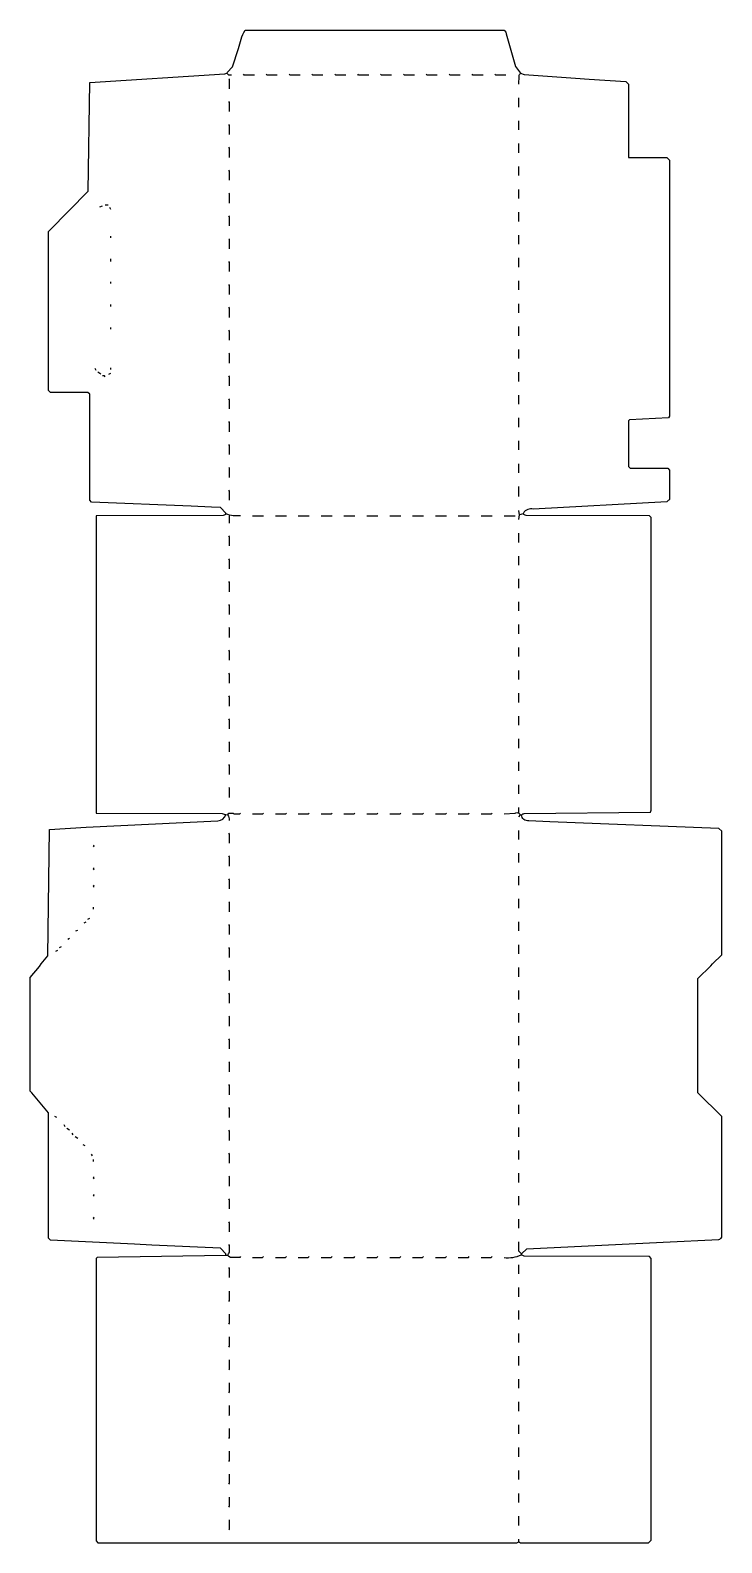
# Model space of a CAD drawing. Extents: x 40 to 796, y 85 to 1739.
import ezdxf

# ---------------------------------------------------------------- set-up
doc = ezdxf.new("R2010")
doc.units = 0
doc.layers.get('0').update_dxf_attribs({"linetype": 'CONTINUOUS'})

msp = doc.modelspace()

# ---------------------------------------------------------------- linework, layer by layer
at = {"color": 250, "linetype": 'CONTINUOUS'}
for points in [[(270, 1208, -0.110719), (254, 1210), (254, 1211), (248, 1217), (237.978351, 1217.523711), (215.978351, 1218.523711), (107, 1223), (105, 1225), (105, 1341), (103, 1343), (62, 1343), (60, 1345), (60, 1519), (61, 1520), (103.2, 1562.9), (105, 1682), (252.9, 1691.2), (255, 1692), (255.2, 1692.9), (261, 1699), (267.7, 1719.1), (270.7, 1729.1, -0.086781), (275, 1739), (558, 1739), (560, 1737), (560.3, 1735.1), (570.48, 1699.36), (576, 1692), (579.9, 1690.7), (635.967005, 1686.538071), (651.032995, 1685.461929), (691, 1683), (694, 1680), (694, 1600), (736, 1600), (739, 1597), (739, 1317), (737.952489, 1314.997738), (695, 1313), (694, 1312), (694, 1262), (696, 1260), (737, 1260), (739, 1258), (739, 1226, -0.085227), (735.972414, 1223.468966), (589.946154, 1215.430769, 0.325618), (579.2, 1210.9), (579, 1210), (575, 1209)], [(574, 1680), (574.445545, 1688.955446, -0.131523), (576, 1692)], [(254, 1210, -0.141505), (250.996454, 1208.496403), (112, 1208), (112, 883), (249.996429, 882.503623), (251.9, 881.8), (256, 881), (257, 883), (262, 883), (263, 882), (269, 882), (270, 883)], [(574, 879), (576, 881), (577, 881, -0.1415), (580.003571, 882.503623), (717.98551, 883.99979), (718.3, 884.9), (719, 886), (719, 1206), (717, 1208), (582.003649, 1208.496297, -0.144893), (579, 1210)], [(254, 399), (254, 401), (248, 407), (172.975138, 410.527624), (153.975138, 411.527624), (62, 416), (60, 418), (60, 555), (41.769231, 576.846154), (40, 579), (40, 703), (50, 715), (52, 718), (59.2, 726.9), (61, 865), (100.977376, 867.475113), (244.977376, 874.475113, 0.297572), (254, 881)], [(577, 401), (583.026154, 406.529231), (732.022624, 413.524887), (792.975138, 416.472376, 0.110661), (796, 419), (796, 551), (770, 577), (770, 702), (784, 716), (786, 718), (796, 728), (796, 863), (793, 866), (607.980069, 873.521664), (585.019931, 874.478336, -0.421939), (577, 881)], [(270, 398), (269, 397), (259, 397), (257.1, 398.2), (256, 399), (254, 399), (113, 397), (112, 396), (112, 87), (114, 85), (572, 85), (574, 86), (574.9, 85.8), (576, 85), (716, 85), (719, 88), (719, 396), (717, 398), (580.003597, 398.496351, -0.144907), (577, 400), (577, 401), (574, 404), (574, 414)]]:
    msp.add_lwpolyline(points, format="xyb", dxfattribs=at)
at = {"color": 251, "linetype": 'CONTINUOUS'}
for points in [[(260, 1690), (257, 1690), (255, 1692)], [(258, 1675), (258, 1685), (257, 1686)], [(258, 1650), (258, 1660), (257, 1661)], [(258, 1625), (258, 1635), (257, 1636)], [(258, 1600), (258, 1610), (257, 1611)], [(258, 1575), (258, 1585), (257, 1586)], [(258, 1550), (258, 1560), (257, 1561)], [(258, 1525), (258, 1535), (257, 1536)], [(258, 1500), (258, 1510), (257, 1511)], [(258, 1475), (258, 1485), (257, 1486)], [(258, 1450), (258, 1460), (257, 1461)], [(258, 1425), (258, 1435), (257, 1436)], [(258, 1400), (258, 1410), (257, 1411)], [(258, 1375), (258, 1385), (257, 1386)], [(126, 1363), (128, 1364)], [(258, 1350), (258, 1360), (257, 1361)], [(258, 1325), (258, 1335), (257, 1336)], [(258, 1300), (258, 1310), (257, 1311)], [(258, 1275), (258, 1285), (257, 1286)], [(258, 1250), (258, 1260), (257, 1261)], [(258, 1225), (258, 1235), (257, 1236)], [(258, 1200), (258, 1208)], [(258, 1175), (258, 1185), (257, 1186)], [(258, 1150), (258, 1160), (257, 1161)], [(258, 1125), (258, 1135), (257, 1136)], [(258, 1100), (258, 1110), (257, 1111)], [(258, 1075), (258, 1085), (257, 1086)], [(258, 1050), (258, 1060), (257, 1061)], [(258, 1025), (258, 1035), (257, 1036)], [(258, 1000), (258, 1010), (257, 1011)], [(258, 975), (258, 985), (257, 986)], [(258, 950), (258, 960), (257, 961)], [(258, 925), (258, 935), (257, 936)], [(258, 900), (258, 910), (257, 911)], [(258, 850), (258, 860), (257, 861)], [(258, 825), (258, 835), (257, 836)], [(258, 800), (258, 810), (257, 811)], [(258, 775), (258, 785), (257, 786)], [(99, 763), (101, 764)], [(258, 750), (258, 760), (257, 761)], [(68, 732), (70, 733)], [(258, 725), (258, 735), (257, 736)], [(258, 700), (258, 710), (257, 711)], [(258, 675), (258, 685), (257, 686)], [(258, 650), (258, 660), (257, 661)], [(258, 625), (258, 635), (257, 636)], [(258, 600), (258, 610), (257, 611)], [(258, 575), (258, 585), (257, 586)], [(258, 550), (258, 560), (257, 561)], [(258, 525), (258, 535), (257, 536)], [(258, 500), (258, 510), (257, 511)], [(258, 475), (258, 485), (257, 486)], [(258, 450), (258, 460), (257, 461)], [(258, 425), (258, 435), (257, 436)], [(258, 375), (258, 385), (257, 386)]]:
    msp.add_lwpolyline(points, dxfattribs=at)
at = {"color": 252, "linetype": 'CONTINUOUS'}
for points in [[(285, 1690), (274, 1690), (273, 1691)], [(310, 1690), (299, 1690), (298, 1691)], [(335, 1690), (324, 1690), (323, 1691)], [(360, 1690), (349, 1690), (348, 1691)], [(385, 1690), (374, 1690), (373, 1691)], [(410, 1690), (399, 1690), (398, 1691)], [(435, 1690), (424, 1690), (423, 1691)], [(460, 1690), (449, 1690), (448, 1691)], [(485, 1690), (474, 1690), (473, 1691)], [(510, 1690), (499, 1690), (498, 1691)], [(535, 1690), (524, 1690), (523, 1691)], [(560, 1690), (549, 1690), (548, 1691)], [(283, 882), (294, 882), (295, 883)], [(308, 882), (319, 882), (320, 883)], [(333, 882), (344, 882), (345, 883)], [(358, 882), (369, 882), (370, 883)], [(383, 882), (394, 882), (395, 883)], [(408, 882), (419, 882), (420, 883)], [(433, 882), (444, 882), (445, 883)], [(458, 882), (469, 882), (470, 883)], [(483, 882), (494, 882), (495, 883)], [(508, 882), (519, 882), (520, 883)], [(533, 882), (544, 882), (545, 883)], [(109, 846), (110, 847), (109, 848)], [(109, 821), (110, 822), (109, 823)], [(109, 802), (110, 803), (109, 804)], [(109, 483), (110, 484), (109, 485)], [(109, 464), (110, 465), (109, 466)], [(109, 439), (110, 440), (109, 441)], [(283, 397), (294, 397), (295, 398)], [(308, 397), (319, 397), (320, 398)], [(333, 397), (344, 397), (345, 398)], [(358, 397), (369, 397), (370, 398)], [(383, 397), (394, 397), (395, 398)], [(408, 397), (419, 397), (420, 398)], [(433, 397), (444, 397), (445, 398)], [(458, 397), (469, 397), (470, 398)], [(483, 397), (494, 397), (495, 398)], [(508, 397), (519, 397), (520, 398)], [(533, 397), (544, 397), (545, 398)], [(257, 349), (258, 350), (258, 360)], [(257, 324), (258, 325), (258, 335)], [(257, 299), (258, 300), (258, 310)], [(257, 274), (258, 275), (258, 285)], [(257, 249), (258, 250), (258, 260)], [(257, 224), (258, 225), (258, 235)], [(257, 199), (258, 200), (258, 210)], [(257, 174), (258, 175), (258, 185)], [(257, 149), (258, 150), (258, 160)], [(257, 124), (258, 125), (258, 135)], [(257, 99), (258, 100), (258, 110)]]:
    msp.add_lwpolyline(points, dxfattribs=at)
at = {"color": 250, "linetype": 'CONTINUOUS'}
for points in [[(574, 1655), (574, 1665)], [(574, 1630), (574, 1640)], [(574, 1605), (574, 1615)], [(574, 1580), (574, 1590)], [(574, 1555), (574, 1565)], [(116, 1546), (119, 1547)], [(122, 1548), (125, 1548)], [(128, 1543), (127, 1545)], [(574, 1530), (574, 1540)], [(128, 1512), (128, 1514)], [(574, 1505), (574, 1515)], [(128, 1486), (128, 1489)], [(574, 1480), (574, 1490)], [(128, 1462), (128, 1464)], [(574, 1455), (574, 1465)], [(128, 1437), (128, 1439)], [(574, 1430), (574, 1440)], [(128, 1412), (128, 1414)], [(574, 1405), (574, 1415)], [(574, 1380), (574, 1390)], [(112, 1367), (111, 1369)], [(128, 1368), (128, 1370)], [(574, 1355), (574, 1365)], [(574, 1330), (574, 1340)], [(574, 1305), (574, 1315)], [(574, 1280), (574, 1290)], [(574, 1255), (574, 1265)], [(574, 1229), (574, 1240)], [(283, 1208), (295, 1208)], [(308, 1208), (320, 1208)], [(333, 1208), (345, 1208)], [(358, 1208), (370, 1208)], [(383, 1208), (395, 1208)], [(408, 1208), (420, 1208)], [(433, 1208), (445, 1208)], [(458, 1208), (470, 1208)], [(483, 1208), (495, 1208)], [(508, 1208), (520, 1208)], [(533, 1208), (545, 1208)], [(558, 1208), (570, 1208)], [(574, 1204), (575, 1209), (574, 1214)], [(574, 1179), (574, 1189)], [(574, 1154), (574, 1164)], [(574, 1129), (574, 1139)], [(574, 1104), (574, 1114)], [(574, 1079), (574, 1089)], [(574, 1054), (574, 1064)], [(574, 1029), (574, 1039)], [(574, 1004), (574, 1014)], [(574, 979), (574, 989)], [(574, 954), (574, 964)], [(574, 929), (574, 939)], [(574, 904), (574, 914)], [(576, 881), (574, 883), (574, 889)], [(574, 854), (574, 864)], [(574, 829), (574, 839)], [(574, 804), (574, 814)], [(109, 778), (109, 780)], [(574, 779), (574, 789)], [(574, 754), (574, 764)], [(81, 745), (83, 746)], [(72, 736), (74, 737)], [(574, 729), (574, 739)], [(574, 704), (574, 714)], [(574, 679), (574, 689)], [(574, 654), (574, 664)], [(574, 629), (574, 639)], [(574, 604), (574, 614)], [(574, 579), (574, 589)], [(574, 554), (574, 564)], [(69, 550), (67, 551)], [(78, 540), (77, 542)], [(87, 531), (86, 533)], [(574, 529), (574, 539)], [(92, 527), (89, 529)], [(100, 519), (98, 520)], [(574, 504), (574, 514)], [(108, 508), (107, 510)], [(109, 502), (109, 504)], [(574, 479), (574, 489)], [(574, 454), (574, 464)], [(574, 429), (574, 439)], [(574, 379), (574, 389)], [(574, 354), (574, 364)], [(574, 329), (574, 339)], [(574, 304), (574, 314)], [(574, 279), (574, 289)], [(574, 254), (574, 264)], [(574, 229), (574, 239)], [(574, 204), (574, 214)], [(574, 179), (574, 189)], [(574, 154), (574, 164)], [(574, 129), (574, 139)], [(574, 104), (574, 114)], [(574, 86), (574, 89)]]:
    msp.add_lwpolyline(points, dxfattribs=at)
at = {"color": 37, "linetype": 'CONTINUOUS'}
for points in [[(117, 1363), (114, 1365)], [(122, 1360), (121, 1361), (119, 1361)]]:
    msp.add_lwpolyline(points, dxfattribs=at)
at = {"color": 237, "linetype": 'CONTINUOUS'}
msp.add_lwpolyline([(258, 875, 0.190246), (256, 881)], format="xyb", dxfattribs=at)
at = {"color": 251, "linetype": 'CONTINUOUS'}
for points in [[(558, 882), (570, 883, -0.236068), (574, 883)], [(256, 399, -0.120666), (258, 403), (258, 410), (257, 411)]]:
    msp.add_lwpolyline(points, format="xyb", dxfattribs=at)
at = {"color": 27, "linetype": 'CONTINUOUS'}
for points in [[(103, 767), (105, 768)], [(90, 754), (92, 755)]]:
    msp.add_lwpolyline(points, dxfattribs=at)
at = {"color": 237, "linetype": 'CONTINUOUS'}
msp.add_lwpolyline([(83, 536), (80, 538)], dxfattribs=at)
at = {"color": 37, "linetype": 'CONTINUOUS'}
msp.add_lwpolyline([(558, 397, 0.150969), (577, 400)], format="xyb", dxfattribs=at)

doc.saveas('drawing.dxf')
